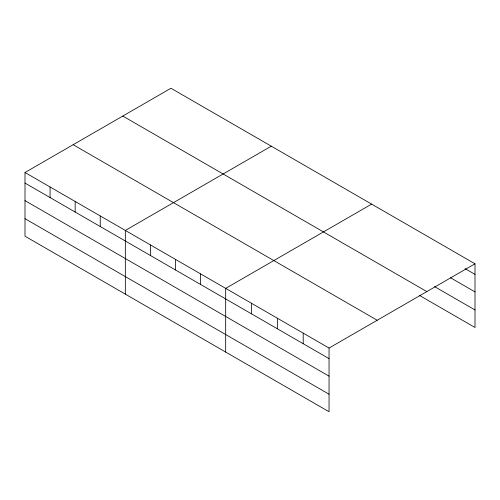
<?xml version="1.0" encoding="UTF-8"?>
<svg xmlns="http://www.w3.org/2000/svg" width="500" height="500" viewBox="0 0 500 500"><rect width="100%" height="100%" fill="white"/><g stroke="black" fill="none" stroke-linecap="round" stroke-linejoin="round"><path stroke-width="0.75" d="M25 172.512L329.05 348.056L329.05 411.75L25 236.206L25 172.512L170.95 88.25L475 263.794L475 327.488L419.338 295.344M271.288 146.181L125.337 230.444L125.337 294.131M371.625 204.112L225.675 288.375L225.675 352.062M329.05 348.056L475 263.794M465.062 268.625L475 274.363M450.481 277.738L475 291.894M434.575 286.619L475 309.956M122.788 116.062L426.838 291.6M73.162 144.706L377.212 320.25M25 183.081L329.05 358.625M25 200.613L329.05 376.156M25 218.675L329.05 394.219M303.206 333.137L303.206 343.706M277.362 318.212L277.362 328.781M251.519 303.294L251.519 313.863M200.588 273.894L200.588 284.456M175.506 259.406L175.506 269.975M150.419 244.925L150.419 255.494M100.25 215.963L100.25 226.531M75.169 201.481L75.169 212.044M50.081 187L50.081 197.562"/></g></svg>
